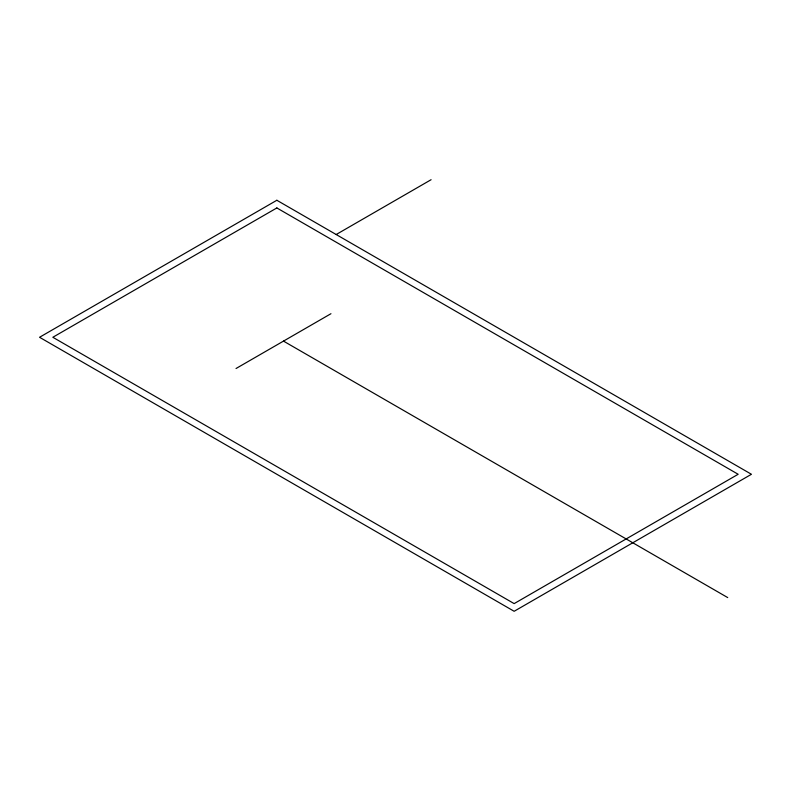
<?xml version="1.0" encoding="UTF-8"?>
<svg xmlns="http://www.w3.org/2000/svg" width="791" height="791" viewBox="0 0 791 791"><rect width="100%" height="100%" fill="white"/><g stroke="black" fill="none" stroke-linecap="round" stroke-linejoin="round"><path stroke-width="1.19" d="M336.175 234.522L431.095 179.715M236.034 368.507L330.954 313.711M283.494 341.109L727.72 597.581M276.85 200.271L39.55 337.273L514.15 611.285L751.45 474.274L276.85 200.271M276.85 207.944L52.839 337.273L514.15 603.612L738.161 474.274L276.85 207.944"/></g></svg>
